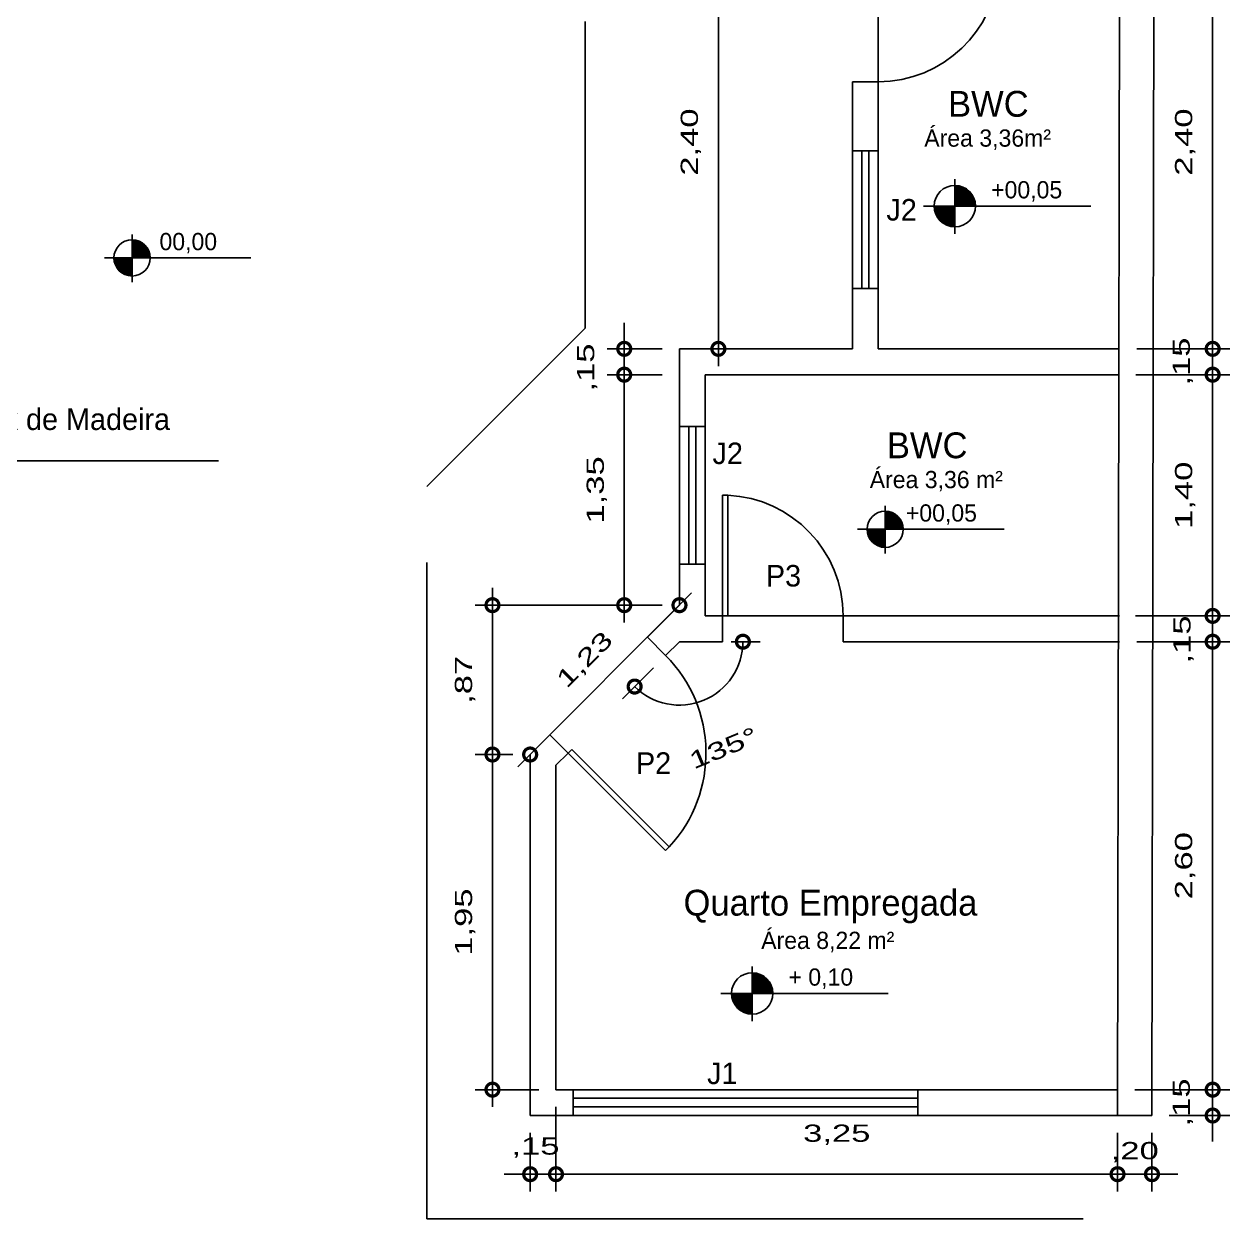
# Model space of a CAD drawing. Header units: millimetres. Extents: x 79.3 to 137.8, y -24.9 to 34.2.
# Drawn here: x 128.97 to 135.97, y -22.1 to -15.17 of the extents above; entities that cross this region are included whole.
import ezdxf

# ---------------------------------------------------------------- set-up
doc = ezdxf.new("R2010")
doc.units = ezdxf.units.MM
doc.header["$LTSCALE"] = 0.6
doc.header["$MEASUREMENT"] = 0
doc.linetypes.add('HIDDEN', pattern=[9.525, 6.35, -3.175])
doc.layers.get('DEFPOINTS').update_dxf_attribs({"color": 253})
for name, color, linetype in [('0.1', 1, 'Continuous'), ('0.3', 3, 'Continuous'), ('02', 2, 'Continuous'), ('5', 5, 'Continuous'), ('AR-ALV', 5, 'Continuous'), ('AR-PRJ', 12, 'HIDDEN'), ('AR-TXT', 2, 'Continuous')]:
    doc.layers.add(name, color=color, linetype=linetype)
doc.styles.add('stylUS BT', font='stylu.ttf', dxfattribs={"width": 1.5})
doc.dimstyles.new('ARQ_100 1', dxfattribs={"dimtxt": 0.1, "dimasz": 0.15, "dimexe": 0.1, "dimexo": 0.1, "dimgap": 0.1, "dimtad": 1, "dimzin": 6, "dimtxsty": 'stylUS BT', "dimblk": 'DOTSMALL', "dimcen": 0.1, "dimdle": 0.1, "dimclrd": 256, "dimclre": 256, "dimclrt": 2, "dimaunit": 1, "dimadec": 0, "dimazin": 0, "dimtfac": 1, "dimtmove": 2, "dimatfit": 3, "dimldrblk": 'OPEN30', "dimfxl": 1, "dimtolj": 1, "dimtzin": 0, "dimarcsym": 0})

# ---------------------------------------------------------------- blocks, each defined once
blk = doc.blocks.new('_DOTSMALL')
at = {"color": 0, "linetype": 'ByBlock', "const_width": 0.5}
blk.add_lwpolyline([(-0.0625, 0, 1), (0.0625, 0, 1)], format="xyb", close=True, dxfattribs=at)
blk = doc.blocks.new('*D53')
at = {"layer": '0.1', "linetype": 'ByBlock', "lineweight": -2}
for p, q in [((131.6872, -21.4512), (131.6872, -19.3059)), ((131.806, -19.4059), (131.5872, -19.4059)), ((131.956, -21.3512), (131.5872, -21.3512))]:
    blk.add_line(p, q, dxfattribs=at)
at = {"layer": 'DEFPOINTS', "color": 0, "linetype": 'ByBlock', "lineweight": -3}
for p in [(131.6872, -19.4059), (131.906, -19.4059), (132.056, -21.3512)]:
    blk.add_point(p, dxfattribs=at)
at = {"layer": '0.1', "linetype": 'ByBlock', "lineweight": -2, "xscale": 0.15, "yscale": 0.15, "zscale": 0.15}
for p, rotation in [((131.6872, -19.4059), 90), ((131.6872, -21.3512), 270)]:
    blk.add_blockref('_DOTSMALL', p, dxfattribs=dict(at, rotation=rotation))
at = {"layer": '0.1', "color": 2, "linetype": 'ByBlock', "lineweight": -3, "insert": (131.5282, -20.3785), "char_height": 0.1, "attachment_point": 5, "rotation": 90, "style": 'stylUS BT'}
blk.add_mtext('\\A1;1,95', dxfattribs=at)
blk = doc.blocks.new('_Open30')
at = {"layer": 'AR-ALV', "color": 0, "lineweight": -2}
for p, q in [((-1, 0.268), (0, 0)), ((0, 0), (-1, -0.268)), ((0, 0), (-1, 0))]:
    blk.add_line(p, q, dxfattribs=at)
blk = doc.blocks.new('*D54')
at = {"layer": '0.1', "linetype": 'ByBlock'}
for p, q in [((133.0728, -18.7512), (133.241, -18.7512)), ((132.6217, -18.9023), (132.4418, -19.0822))]:
    blk.add_line(p, q, dxfattribs=at)
blk.add_arc((132.7728, -18.7512), 0.3681, 225, 360, dxfattribs=at)
at = {"layer": 'DEFPOINTS', "color": 0, "linetype": 'ByBlock'}
for p in [(132.7728, -18.7512), (132.9728, -18.7512), (132.7277, -18.7963), (132.6924, -18.8316), (132.7728, -19.1193)]:
    blk.add_point(p, dxfattribs=at)
at = {"layer": '0.1', "linetype": 'ByBlock', "xscale": 0.15, "yscale": 0.15, "zscale": 0.15}
for p, rotation in [((133.141, -18.7512), 89.99999999999561), ((132.5125, -19.0115), 134.9999999999979)]:
    blk.add_blockref('_DOTSMALL', p, dxfattribs=dict(at, rotation=rotation))
at = {"layer": '0.1', "color": 2, "linetype": 'ByBlock', "insert": (133.0285, -19.3684), "char_height": 0.1, "attachment_point": 5, "rotation": 22.5, "style": 'stylUS BT'}
blk.add_mtext('\\A1;135°', dxfattribs=at)
blk = doc.blocks.new('*D55')
at = {"layer": '0.1', "linetype": 'ByBlock', "lineweight": -2}
for p, q in [((132.4521, -17.1012), (132.4521, -18.639)), ((132.6728, -17.2012), (132.3521, -17.2012)), ((132.6728, -18.539), (132.3521, -18.539))]:
    blk.add_line(p, q, dxfattribs=at)
at = {"layer": 'DEFPOINTS', "color": 0, "linetype": 'ByBlock', "lineweight": -3}
for p in [(132.7728, -17.2012), (132.4521, -18.539), (132.7728, -18.539)]:
    blk.add_point(p, dxfattribs=at)
at = {"layer": '0.1', "linetype": 'ByBlock', "lineweight": -2, "xscale": 0.15, "yscale": 0.15, "zscale": 0.15}
for p, rotation in [((132.4521, -17.2012), 90), ((132.4521, -18.539), 270)]:
    blk.add_blockref('_DOTSMALL', p, dxfattribs=dict(at, rotation=rotation))
at = {"layer": '0.1', "color": 2, "linetype": 'ByBlock', "lineweight": -3, "insert": (132.2931, -17.8701), "char_height": 0.1, "attachment_point": 5, "rotation": 90, "style": 'stylUS BT'}
blk.add_mtext('\\A1;1,35', dxfattribs=at)
blk = doc.blocks.new('*D56')
at = {"layer": '0.1', "linetype": 'ByBlock', "lineweight": -2}
for p, q in [((131.6872, -19.5059), (131.6872, -18.439)), ((132.6728, -18.539), (131.5872, -18.539)), ((131.806, -19.4059), (131.5872, -19.4059))]:
    blk.add_line(p, q, dxfattribs=at)
at = {"layer": 'DEFPOINTS', "color": 0, "linetype": 'ByBlock', "lineweight": -3}
for p in [(131.6872, -18.539), (132.7728, -18.539), (131.906, -19.4059)]:
    blk.add_point(p, dxfattribs=at)
at = {"layer": '0.1', "linetype": 'ByBlock', "lineweight": -2, "xscale": 0.15, "yscale": 0.15, "zscale": 0.15}
for p, rotation in [((131.6872, -18.539), 90), ((131.6872, -19.4059), 270)]:
    blk.add_blockref('_DOTSMALL', p, dxfattribs=dict(at, rotation=rotation))
at = {"layer": '0.1', "color": 2, "linetype": 'ByBlock', "lineweight": -3, "insert": (131.5282, -18.9725), "char_height": 0.1, "attachment_point": 5, "rotation": 90, "style": 'stylUS BT'}
blk.add_mtext('\\A1;,87', dxfattribs=at)
blk = doc.blocks.new('*D57')
at = {"layer": '0.1', "linetype": 'ByBlock', "lineweight": -2}
blk.add_line((131.8353, -19.4766), (132.8435, -18.4683), dxfattribs=at)
at = {"layer": 'DEFPOINTS', "color": 0, "linetype": 'ByBlock', "lineweight": -3}
for p in [(132.7728, -18.539), (132.7728, -18.539), (131.906, -19.4059)]:
    blk.add_point(p, dxfattribs=at)
at = {"layer": '0.1', "linetype": 'ByBlock', "lineweight": -2, "xscale": 0.15, "yscale": 0.15, "zscale": 0.15}
for p, rotation in [((132.7728, -18.539), 44.99999999999953), ((131.906, -19.4059), 224.9999999999996)]:
    blk.add_blockref('_DOTSMALL', p, dxfattribs=dict(at, rotation=rotation))
at = {"layer": '0.1', "color": 2, "linetype": 'ByBlock', "lineweight": -3, "insert": (132.227, -18.86), "char_height": 0.1, "attachment_point": 5, "rotation": 45, "style": 'stylUS BT'}
blk.add_mtext('\\A1;1,23', dxfattribs=at)
blk = doc.blocks.new('*D58')
at = {"layer": '0.1', "linetype": 'ByBlock', "lineweight": -2}
for p, q in [((132.4521, -17.0512), (132.4521, -16.9012)), ((132.6728, -17.0512), (132.3521, -17.0512)), ((132.4521, -17.2012), (132.4521, -17.0512)), ((132.6728, -17.2012), (132.3521, -17.2012)), ((132.4521, -17.2012), (132.4521, -17.3512))]:
    blk.add_line(p, q, dxfattribs=at)
at = {"layer": 'DEFPOINTS', "color": 0, "linetype": 'ByBlock', "lineweight": -3}
for p in [(132.4521, -17.0512), (132.7728, -17.0512), (132.7728, -17.2012)]:
    blk.add_point(p, dxfattribs=at)
at = {"layer": '0.1', "linetype": 'ByBlock', "lineweight": -2, "xscale": 0.15, "yscale": 0.15, "zscale": 0.15}
for p, rotation in [((132.4521, -17.0512), 270), ((132.4521, -17.2012), 90)]:
    blk.add_blockref('_DOTSMALL', p, dxfattribs=dict(at, rotation=rotation))
at = {"layer": '0.1', "color": 2, "linetype": 'ByBlock', "lineweight": -3, "insert": (132.2373, -17.1599), "char_height": 0.1, "attachment_point": 5, "rotation": 90, "style": 'stylUS BT'}
blk.add_mtext('\\A1;,15', dxfattribs=at)
blk = doc.blocks.new('*D59')
at = {"layer": '0.1', "linetype": 'ByBlock', "lineweight": -2}
for p, q in [((132.9985, -17.1512), (132.9985, -14.5512)), ((133.6771, -14.6512), (132.8985, -14.6512)), ((132.8728, -17.0512), (133.0985, -17.0512))]:
    blk.add_line(p, q, dxfattribs=at)
at = {"layer": 'DEFPOINTS', "color": 0, "linetype": 'ByBlock', "lineweight": -3}
for p in [(132.9985, -14.6512), (133.7771, -14.6512), (132.7728, -17.0512)]:
    blk.add_point(p, dxfattribs=at)
at = {"layer": '0.1', "linetype": 'ByBlock', "lineweight": -2, "xscale": 0.15, "yscale": 0.15, "zscale": 0.15}
for p, rotation in [((132.9985, -14.6512), 90), ((132.9985, -17.0512), 270)]:
    blk.add_blockref('_DOTSMALL', p, dxfattribs=dict(at, rotation=rotation))
at = {"layer": '0.1', "color": 2, "linetype": 'ByBlock', "lineweight": -3, "insert": (132.8392, -15.8512), "char_height": 0.1, "attachment_point": 5, "rotation": 90, "style": 'stylUS BT'}
blk.add_mtext('\\A1;2,40', dxfattribs=at)
blk = doc.blocks.new('*D74')
at = {"layer": '0.1', "linetype": 'ByBlock', "lineweight": -2}
for p, q in [((132.056, -21.4512), (132.056, -21.9417)), ((131.906, -21.6012), (131.906, -21.9417)), ((131.906, -21.8417), (131.756, -21.8417)), ((131.906, -21.8417), (132.056, -21.8417)), ((132.056, -21.8417), (132.206, -21.8417))]:
    blk.add_line(p, q, dxfattribs=at)
at = {"layer": 'DEFPOINTS', "color": 0, "linetype": 'ByBlock', "lineweight": -3}
for p in [(132.056, -21.3512), (131.906, -21.5012), (132.056, -21.8417)]:
    blk.add_point(p, dxfattribs=at)
at = {"layer": '0.1', "linetype": 'ByBlock', "lineweight": -2, "xscale": 0.15, "yscale": 0.15, "zscale": 0.15}
blk.add_blockref('_DOTSMALL', (131.906, -21.8417), dxfattribs=at)
at = {"layer": '0.1', "linetype": 'ByBlock', "lineweight": -2, "xscale": 0.15, "yscale": 0.15, "zscale": 0.15, "rotation": 180}
blk.add_blockref('_DOTSMALL', (132.056, -21.8417), dxfattribs=at)
at = {"layer": '0.1', "color": 2, "linetype": 'ByBlock', "lineweight": -3, "insert": (131.9368, -21.6875), "char_height": 0.1, "attachment_point": 5, "style": 'stylUS BT'}
blk.add_mtext('\\A1;,15', dxfattribs=at)
blk = doc.blocks.new('*D75')
at = {"layer": '0.1', "linetype": 'ByBlock', "lineweight": -2}
for p, q in [((132.056, -21.4512), (132.056, -21.9417)), ((135.3157, -21.6012), (135.3157, -21.9417)), ((131.956, -21.8417), (135.4157, -21.8417))]:
    blk.add_line(p, q, dxfattribs=at)
at = {"layer": 'DEFPOINTS', "color": 0, "linetype": 'ByBlock', "lineweight": -3}
for p in [(132.056, -21.3512), (135.3157, -21.5012), (135.3157, -21.8417)]:
    blk.add_point(p, dxfattribs=at)
at = {"layer": '0.1', "linetype": 'ByBlock', "lineweight": -2, "xscale": 0.15, "yscale": 0.15, "zscale": 0.15, "rotation": 180}
blk.add_blockref('_DOTSMALL', (132.056, -21.8417), dxfattribs=at)
at = {"layer": '0.1', "linetype": 'ByBlock', "lineweight": -2, "xscale": 0.15, "yscale": 0.15, "zscale": 0.15}
blk.add_blockref('_DOTSMALL', (135.3157, -21.8417), dxfattribs=at)
at = {"layer": '0.1', "color": 2, "linetype": 'ByBlock', "lineweight": -3, "insert": (133.6859, -21.613), "char_height": 0.1, "attachment_point": 5, "style": 'stylUS BT'}
blk.add_mtext('\\A1;3,25', dxfattribs=at)
blk = doc.blocks.new('*D76')
at = {"layer": '0.1', "linetype": 'ByBlock', "lineweight": -2}
for p, q in [((135.3157, -21.6012), (135.3157, -21.9417)), ((135.5157, -21.6015), (135.5157, -21.9417)), ((135.3157, -21.8417), (135.1657, -21.8417)), ((135.3157, -21.8417), (135.5157, -21.8417)), ((135.5157, -21.8417), (135.6657, -21.8417))]:
    blk.add_line(p, q, dxfattribs=at)
at = {"layer": 'DEFPOINTS', "color": 0, "linetype": 'ByBlock', "lineweight": -3}
for p in [(135.3157, -21.5012), (135.5157, -21.5015), (135.5157, -21.8417)]:
    blk.add_point(p, dxfattribs=at)
at = {"layer": '0.1', "linetype": 'ByBlock', "lineweight": -2, "xscale": 0.15, "yscale": 0.15, "zscale": 0.15}
blk.add_blockref('_DOTSMALL', (135.3157, -21.8417), dxfattribs=at)
at = {"layer": '0.1', "linetype": 'ByBlock', "lineweight": -2, "xscale": 0.15, "yscale": 0.15, "zscale": 0.15, "rotation": 180}
blk.add_blockref('_DOTSMALL', (135.5157, -21.8417), dxfattribs=at)
at = {"layer": '0.1', "color": 2, "linetype": 'ByBlock', "lineweight": -3, "insert": (135.4157, -21.7142), "char_height": 0.1, "attachment_point": 5, "style": 'stylUS BT'}
blk.add_mtext('\\A1;,20', dxfattribs=at)
blk = doc.blocks.new('*D102')
at = {"layer": '0.1', "linetype": 'ByBlock', "lineweight": -2}
for p, q in [((135.8679, -14.5512), (135.8679, -17.1512)), ((135.4271, -14.6512), (135.9679, -14.6512)), ((135.4271, -17.0512), (135.9679, -17.0512))]:
    blk.add_line(p, q, dxfattribs=at)
at = {"layer": 'DEFPOINTS', "color": 0, "linetype": 'ByBlock', "lineweight": -3}
for p in [(135.3271, -14.6512), (135.3271, -17.0512), (135.8679, -17.0512)]:
    blk.add_point(p, dxfattribs=at)
at = {"layer": '0.1', "linetype": 'ByBlock', "lineweight": -2, "xscale": 0.15, "yscale": 0.15, "zscale": 0.15}
for p, rotation in [((135.8679, -14.6512), 90), ((135.8679, -17.0512), 270)]:
    blk.add_blockref('_DOTSMALL', p, dxfattribs=dict(at, rotation=rotation))
at = {"layer": '0.1', "color": 2, "linetype": 'ByBlock', "lineweight": -3, "insert": (135.7085, -15.8512), "char_height": 0.1, "attachment_point": 5, "rotation": 90, "style": 'stylUS BT'}
blk.add_mtext('\\A1;2,40', dxfattribs=at)
blk = doc.blocks.new('*D103')
at = {"layer": '0.1', "linetype": 'ByBlock', "lineweight": -2}
for p, q in [((135.8679, -17.0512), (135.8679, -16.9012)), ((135.4271, -17.0512), (135.9679, -17.0512)), ((135.8679, -17.0512), (135.8679, -17.2012)), ((135.4228, -17.2012), (135.9679, -17.2012)), ((135.8679, -17.2012), (135.8679, -17.3512))]:
    blk.add_line(p, q, dxfattribs=at)
at = {"layer": 'DEFPOINTS', "color": 0, "linetype": 'ByBlock', "lineweight": -3}
for p in [(135.3271, -17.0512), (135.3228, -17.2012), (135.8679, -17.2012)]:
    blk.add_point(p, dxfattribs=at)
at = {"layer": '0.1', "linetype": 'ByBlock', "lineweight": -2, "xscale": 0.15, "yscale": 0.15, "zscale": 0.15}
for p, rotation in [((135.8679, -17.0512), 270), ((135.8679, -17.2012), 90)]:
    blk.add_blockref('_DOTSMALL', p, dxfattribs=dict(at, rotation=rotation))
at = {"layer": '0.1', "color": 2, "linetype": 'ByBlock', "lineweight": -3, "insert": (135.6949, -17.1252), "char_height": 0.1, "attachment_point": 5, "rotation": 90, "style": 'stylUS BT'}
blk.add_mtext('\\A1;,15', dxfattribs=at)
blk = doc.blocks.new('*D104')
at = {"layer": '0.1', "linetype": 'ByBlock', "lineweight": -2}
for p, q in [((135.8679, -17.1012), (135.8679, -18.7012)), ((135.4271, -17.2012), (135.9679, -17.2012)), ((135.4205, -18.6012), (135.9679, -18.6012))]:
    blk.add_line(p, q, dxfattribs=at)
at = {"layer": 'DEFPOINTS', "color": 0, "linetype": 'ByBlock', "lineweight": -3}
for p in [(135.3271, -17.2012), (135.3205, -18.6012), (135.8679, -18.6012)]:
    blk.add_point(p, dxfattribs=at)
at = {"layer": '0.1', "linetype": 'ByBlock', "lineweight": -2, "xscale": 0.15, "yscale": 0.15, "zscale": 0.15}
for p, rotation in [((135.8679, -17.2012), 90), ((135.8679, -18.6012), 270)]:
    blk.add_blockref('_DOTSMALL', p, dxfattribs=dict(at, rotation=rotation))
at = {"layer": '0.1', "color": 2, "linetype": 'ByBlock', "lineweight": -3, "insert": (135.7085, -17.9012), "char_height": 0.1, "attachment_point": 5, "rotation": 90, "style": 'stylUS BT'}
blk.add_mtext('\\A1;1,40', dxfattribs=at)
blk = doc.blocks.new('*D105')
at = {"layer": '0.1', "linetype": 'ByBlock', "lineweight": -2}
for p, q in [((135.8679, -18.6012), (135.8679, -18.4512)), ((135.4271, -18.6012), (135.9679, -18.6012)), ((135.8679, -18.6012), (135.8679, -18.7512)), ((135.4271, -18.7512), (135.9679, -18.7512)), ((135.8679, -18.7512), (135.8679, -18.9012))]:
    blk.add_line(p, q, dxfattribs=at)
at = {"layer": 'DEFPOINTS', "color": 0, "linetype": 'ByBlock', "lineweight": -3}
for p in [(135.3271, -18.6012), (135.3271, -18.7512), (135.8679, -18.7512)]:
    blk.add_point(p, dxfattribs=at)
at = {"layer": '0.1', "linetype": 'ByBlock', "lineweight": -2, "xscale": 0.15, "yscale": 0.15, "zscale": 0.15}
for p, rotation in [((135.8679, -18.6012), 270), ((135.8679, -18.7512), 90)]:
    blk.add_blockref('_DOTSMALL', p, dxfattribs=dict(at, rotation=rotation))
at = {"layer": '0.1', "color": 2, "linetype": 'ByBlock', "lineweight": -3, "insert": (135.6988, -18.7383), "char_height": 0.1, "attachment_point": 5, "rotation": 90, "style": 'stylUS BT'}
blk.add_mtext('\\A1;,15', dxfattribs=at)
blk = doc.blocks.new('*D106')
at = {"layer": '0.1', "linetype": 'ByBlock', "lineweight": -2}
for p, q in [((135.8679, -18.6512), (135.8679, -21.4512)), ((135.4271, -18.7512), (135.9679, -18.7512)), ((135.416, -21.3512), (135.9679, -21.3512))]:
    blk.add_line(p, q, dxfattribs=at)
at = {"layer": 'DEFPOINTS', "color": 0, "linetype": 'ByBlock', "lineweight": -3}
for p in [(135.3271, -18.7512), (135.316, -21.3512), (135.8679, -21.3512)]:
    blk.add_point(p, dxfattribs=at)
at = {"layer": '0.1', "linetype": 'ByBlock', "lineweight": -2, "xscale": 0.15, "yscale": 0.15, "zscale": 0.15}
for p, rotation in [((135.8679, -18.7512), 90), ((135.8679, -21.3512), 270)]:
    blk.add_blockref('_DOTSMALL', p, dxfattribs=dict(at, rotation=rotation))
at = {"layer": '0.1', "color": 2, "linetype": 'ByBlock', "lineweight": -3, "insert": (135.7085, -20.0512), "char_height": 0.1, "attachment_point": 5, "rotation": 90, "style": 'stylUS BT'}
blk.add_mtext('\\A1;2,60', dxfattribs=at)
blk = doc.blocks.new('*D107')
at = {"layer": '0.1', "linetype": 'ByBlock', "lineweight": -2}
for p, q in [((135.8679, -21.3512), (135.8679, -21.2012)), ((135.616, -21.3512), (135.9679, -21.3512)), ((135.8679, -21.3512), (135.8679, -21.5012)), ((135.616, -21.5012), (135.9679, -21.5012)), ((135.8679, -21.5012), (135.8679, -21.6512))]:
    blk.add_line(p, q, dxfattribs=at)
at = {"layer": 'DEFPOINTS', "color": 0, "linetype": 'ByBlock', "lineweight": -3}
for p in [(135.516, -21.3512), (135.516, -21.5012), (135.8679, -21.5012)]:
    blk.add_point(p, dxfattribs=at)
at = {"layer": '0.1', "linetype": 'ByBlock', "lineweight": -2, "xscale": 0.15, "yscale": 0.15, "zscale": 0.15}
for p, rotation in [((135.8679, -21.3512), 270), ((135.8679, -21.5012), 90)]:
    blk.add_blockref('_DOTSMALL', p, dxfattribs=dict(at, rotation=rotation))
at = {"layer": '0.1', "color": 2, "linetype": 'ByBlock', "lineweight": -3, "insert": (135.6949, -21.4252), "char_height": 0.1, "attachment_point": 5, "rotation": 90, "style": 'stylUS BT'}
blk.add_mtext('\\A1;,15', dxfattribs=at)
blk = doc.blocks.new('NIVELPLANTA2')
for p, q in [((0, 0.1954), (0, -0.2019)), ((-0.2285, 0), (0.9857, 0))]:
    blk.add_line(p, q)
at = {"const_width": 0.15}
for points in [[(0.075, 0, 0.414214), (0, 0.075, 1)], [(-0.075, 0, 0.414214), (0, -0.075, 1)]]:
    blk.add_lwpolyline(points, format="xyb", dxfattribs=at)
blk.add_circle((0, 0), 0.1501)

msp = doc.modelspace()

# ---------------------------------------------------------------- linework, layer by layer
at = {"layer": '0.1', "linetype": 'HIDDEN'}
for p, q in [((133.9271, -15.9012), (133.7771, -15.9012)), ((133.8321, -15.9012), (133.8321, -16.7012)), ((133.8721, -15.9012), (133.8721, -16.7012)), ((133.9271, -16.7012), (133.7771, -16.7012)), ((132.9228, -17.5012), (132.7728, -17.5012)), ((132.8278, -17.5012), (132.8278, -18.3012)), ((132.8678, -17.5012), (132.8678, -18.3012)), ((132.9228, -18.3012), (132.7728, -18.3012))]:
    msp.add_line(p, q, dxfattribs=at)
at = {"layer": '0.1'}
for p, q in [((134.156, -21.3512), (132.156, -21.3512)), ((134.156, -21.5012), (132.156, -21.5012))]:
    msp.add_line(p, q, dxfattribs=at)
msp.add_arc((132.1257, -19.3977), 0.801, 317.21978, 44.9696, dxfattribs=at)
at = {"layer": '0.3', "color": 1}
for p, q in [((133.9266, -14.8), (133.9271, -15.5012)), ((133.7228, -18.6012), (133.0528, -18.6012))]:
    msp.add_line(p, q, dxfattribs=at)
for centre, start, end in [((133.9266, -14.8), 270.04008, 357.45102), ((133.0217, -18.6017), 0.04008, 87.45102)]:
    msp.add_arc(centre, 0.7012, start, end, dxfattribs=at)
at = {"layer": '02'}
for p, q in [((133.0228, -18.6012), (133.0228, -17.9012)), ((133.0228, -17.9012), (133.0528, -17.9012)), ((133.0528, -17.9012), (133.0528, -18.6012)), ((132.1479, -19.3761), (132.1267, -19.3973)), ((132.7136, -19.9418), (132.1479, -19.3761)), ((132.1267, -19.3973), (132.6924, -19.963)), ((132.6924, -19.963), (132.7136, -19.9418)), ((134.156, -21.4012), (132.156, -21.4012)), ((134.156, -21.4512), (132.156, -21.4512))]:
    msp.add_line(p, q, dxfattribs=at)
at = {"layer": '02', "linetype": 'ByBlock', "lineweight": -3}
msp.add_line((133.0528, -18.6012), (133.0228, -18.6012), dxfattribs=at)
at = {"layer": '5'}
for p, q in [((135.3353, -9.6512), (135.3157, -21.5012)), ((135.5353, -9.6512), (135.5157, -21.5012)), ((133.7771, -15.5012), (133.7771, -17.0512)), ((133.9271, -15.5012), (133.7771, -15.5012)), ((133.9271, -15.5012), (133.9271, -17.0512)), ((132.7728, -17.0512), (133.7771, -17.0512)), ((132.7728, -17.0512), (132.7728, -18.539)), ((133.9271, -17.0512), (135.3271, -17.0512)), ((132.9228, -17.2012), (135.3271, -17.2012)), ((132.9228, -17.2012), (132.9228, -18.6012)), ((132.5863, -18.7256), (132.7728, -18.539)), ((132.9228, -18.6012), (133.0228, -18.6012)), ((133.0228, -18.6012), (133.0228, -18.7512)), ((133.7228, -18.6012), (135.3271, -18.6012)), ((133.7228, -18.6012), (133.7228, -18.7512)), ((132.6924, -18.8316), (132.5863, -18.7256)), ((132.6924, -18.8316), (132.7728, -18.7512)), ((132.7728, -18.7512), (133.0228, -18.7512)), ((133.7228, -18.7512), (135.3271, -18.7512)), ((131.906, -19.4059), (132.0206, -19.2912)), ((132.1267, -19.3973), (132.0206, -19.2912)), ((131.906, -21.5012), (131.906, -19.4059)), ((132.056, -19.468), (132.1267, -19.3973)), ((132.056, -21.3512), (132.056, -19.468)), ((132.056, -21.3512), (132.156, -21.3512)), ((132.156, -21.3512), (132.156, -21.5012)), ((134.156, -21.3512), (134.156, -21.5012)), ((134.156, -21.3512), (135.316, -21.3512)), ((131.906, -21.5012), (132.156, -21.5012)), ((134.156, -21.5012), (135.5157, -21.5012))]:
    msp.add_line(p, q, dxfattribs=at)
at = {"layer": 'AR-PRJ', "linetype": 'HIDDEN', "lineweight": -3}
for p, q in [((132.2252, -16.9319), (132.2252, -15.1512)), ((131.306, -17.8512), (132.2252, -16.9319)), ((131.306, -22.1012), (131.306, -17.8512)), ((131.306, -22.1012), (135.3157, -22.1012))]:
    msp.add_line(p, q, dxfattribs=at)

# ---------------------------------------------------------------- block references
at = {"layer": '0.1', "lineweight": -3}
for p, xscale, yscale in [((134.3713, -16.2228), 0.8000000000000114, 0.8000000000000007), ((129.5948, -16.5235), 0.7, 0.7), ((133.9668, -18.0987), 0.7, 0.7), ((133.1949, -20.7925), 0.8000000000000114, 0.8000000000000007)]:
    msp.add_blockref('NIVELPLANTA2', p, dxfattribs=dict(at, xscale=xscale, yscale=yscale))

# ---------------------------------------------------------------- texts
at = {"layer": 'AR-TXT', "attachment_point": 1}
for s, insert, char_height, width in [('{\\fStylus BT|b0|i0|c0|p34;BWC}', (134.3318, -15.5541), 0.15, 1.6435), ('{\\fStylus BT|b0|i0|c0|p34;Área 3,36m²}', (134.1938, -15.7778), 0.1, 0.9767), ('{\\fStylus BT|b0|i0|c0|p34;+00,05}', (134.5818, -16.0779), 0.1, 0.6422), ('{\\fStylus BT|b0|i0|c0|p34;J2}', (133.9741, -16.1817), 0.125, 0.1942), ('{\\fStylus BT|b0|i0|c0|p34;00,00}', (129.7541, -16.3785), 0.1, 0.6422), ('{\\fStylus BT|b0|i0|c0|p34;Deck de Madeira}', (128.5521, -17.3973), 0.125, 2.3693), ('{\\fStylus BT|b0|i0|c0|p34;BWC}', (133.9769, -17.5361), 0.15, 1.6435), ('{\\fStylus BT|b0|i0|c0|p34;J2}', (132.9646, -17.5951), 0.125, 0.1942), ('{\\fStylus BT|b0|i0|c0|p34;Área 3,36 m²}', (133.8771, -17.7599), 0.1, 0.9767), ('{\\fStylus BT|b0|i0|c0|p34;+00,05}', (134.0869, -17.9538), 0.1, 0.6422), ('{\\fStylus BT|b0|i0|c0|p34;P3}', (133.2743, -18.3057), 0.125, 0.1942), ('{\\fStylus BT|b0|i0|c0|p34;P2}', (132.5202, -19.3931), 0.125, 0.1942), ('{\\fStylus BT|b0|i0|c0|p34;Quarto Empregada}', (132.7963, -20.1909), 0.15, 2.285707), ('{\\fStylus BT|b0|i0|c0|p34;Área 8,22 m²}', (133.2471, -20.4345), 0.1, 0.9767), ('{\\fStylus BT|b0|i0|c0|p34;+ 0,10}', (133.4054, -20.6475), 0.1, 0.6422), ('{\\fStylus BT|b0|i0|c0|p34;J1}', (132.933, -21.194), 0.125, 0.1942)]:
    msp.add_mtext(s, dxfattribs=dict(at, insert=insert, char_height=char_height, width=width))

# ---------------------------------------------------------------- dimensions: what is measured, and where the dimension line sits
at = {"layer": '0.1', "linetype": 'ByBlock', "lineweight": -3}
for base, p1, p2, picture, middle in [((132.9985, -14.6512), (132.7728, -17.0512), (133.7771, -14.6512), '*D59', (132.8392, -15.8512)), ((135.8679, -17.0512), (135.3271, -14.6512), (135.3271, -17.0512), '*D102', (135.7085, -15.8512)), ((135.8679, -18.6012), (135.3271, -17.2012), (135.3205, -18.6012), '*D104', (135.7085, -17.9012)), ((131.6872, -18.539), (131.906, -19.4059), (132.7728, -18.539), '*D56', (131.5282, -18.9725)), ((135.8679, -21.3512), (135.3271, -18.7512), (135.316, -21.3512), '*D106', (135.7085, -20.0512)), ((131.6872, -19.4059), (132.056, -21.3512), (131.906, -19.4059), '*D53', (131.5282, -20.3785))]:
    dim = msp.add_linear_dim(base=base, p1=p1, p2=p2, angle=90, dimstyle='ARQ_100 1', dxfattribs=at)
    dim.commit()
    dim.dimension.update_dxf_attribs({"geometry": picture, "text_midpoint": middle})
for base, p1, p2, picture, middle in [((132.4521, -17.0512), (132.7728, -17.2012), (132.7728, -17.0512), '*D58', (132.2373, -17.1599)), ((135.8679, -17.2012), (135.3271, -17.0512), (135.3228, -17.2012), '*D103', (135.6949, -17.1252)), ((135.8679, -18.7512), (135.3271, -18.6012), (135.3271, -18.7512), '*D105', (135.6988, -18.7383)), ((135.8679, -21.5012), (135.516, -21.3512), (135.516, -21.5012), '*D107', (135.6949, -21.4252))]:
    dim = msp.add_linear_dim(base=base, p1=p1, p2=p2, angle=90, dimstyle='ARQ_100 1', dxfattribs=at)
    dim.commit()
    dim.dimension.update_dxf_attribs({"geometry": picture, "text_midpoint": middle, "dimtype": 160})
dim = msp.add_linear_dim(base=(132.4521, -18.539), p1=(132.7728, -17.2012), p2=(132.7728, -18.539), angle=90, text='1,35', dimstyle='ARQ_100 1', dxfattribs=at)
dim.commit()
dim.dimension.update_dxf_attribs({"geometry": '*D55', "text_midpoint": (132.2931, -17.8701)})
dim = msp.add_aligned_dim(p1=(131.906, -19.4059), p2=(132.7728, -18.539), distance=0, dimstyle='ARQ_100 1', dxfattribs=at)
dim.commit()
dim.dimension.update_dxf_attribs({"geometry": '*D57', "text_midpoint": (132.227, -18.86)})
dim = msp.add_angular_dim_2l(base=(132.7728, -19.1193), line1=((132.6924, -18.8316), (132.7277, -18.7963)), line2=((132.7728, -18.7512), (132.9728, -18.7512)), dimstyle='ARQ_100 1', override={"dimadec": 2}, dxfattribs=at)
dim.commit()
dim.dimension.update_dxf_attribs({"geometry": '*D54', "text_midpoint": (133.0285, -19.3684)})
for base, p1, p2, picture, middle in [((132.056, -21.8417), (131.906, -21.5012), (132.056, -21.3512), '*D74', (131.9368, -21.6875)), ((135.5157, -21.8417), (135.3157, -21.5012), (135.5157, -21.5015), '*D76', (135.4157, -21.7142))]:
    dim = msp.add_linear_dim(base=base, p1=p1, p2=p2, dimstyle='ARQ_100 1', dxfattribs=at)
    dim.commit()
    dim.dimension.update_dxf_attribs({"geometry": picture, "text_midpoint": middle, "dimtype": 160})
dim = msp.add_linear_dim(base=(135.3157, -21.8417), p1=(132.056, -21.3512), p2=(135.3157, -21.5012), text='3,25', dimstyle='ARQ_100 1', dxfattribs=at)
dim.commit()
dim.dimension.update_dxf_attribs({"geometry": '*D75', "text_midpoint": (133.6859, -21.613), "dimtype": 160})

# ---------------------------------------------------------------- leaders
msp.add_leader([(126.3586, -17.7012), (130.0965, -17.7012)], dimstyle='ARQ_100 1', override={"dimgap": 0.05, "dimtad": 0}, dxfattribs=at)

doc.saveas('drawing.dxf')
